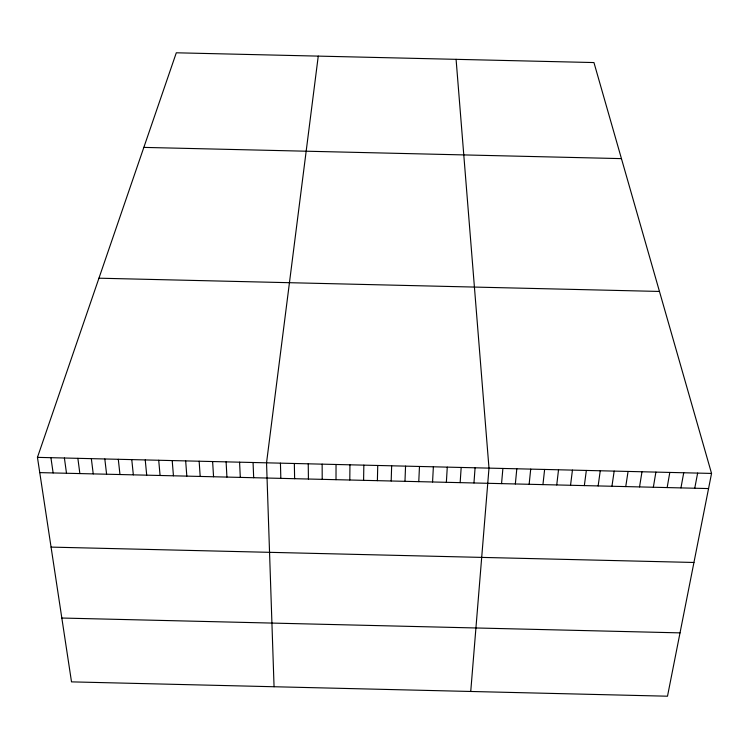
<?xml version="1.0" encoding="UTF-8"?>
<svg xmlns="http://www.w3.org/2000/svg" width="749" height="749" viewBox="0 0 749 749"><rect width="100%" height="100%" fill="white"/><g stroke="black" fill="none" stroke-linecap="round" stroke-linejoin="round"><path stroke-width="1.12" d="M336.011 479.678L336.039 464.483M349.802 480.006L349.942 464.811M363.593 480.334L363.845 465.148M377.384 480.671L377.749 465.475M391.184 480.998L391.652 465.803M404.975 481.326L405.555 466.14M418.775 481.654L419.468 466.468M432.566 481.981L433.371 466.796M446.367 482.309L447.275 467.133M460.158 482.637L461.178 467.46M473.958 482.965L475.081 467.797M470.737 691.467L488.994 468.125L456.085 59.34M501.549 483.629L502.897 468.453M515.349 483.957L516.81 468.79M529.14 484.285L530.713 469.117M542.941 484.612L544.626 469.445M556.741 484.94L558.529 469.782M570.541 485.268L572.442 470.11M318.259 56.119L266.541 462.826L274.059 686.739M584.342 485.595L586.345 470.447M598.142 485.932L600.258 470.775M611.942 486.26L614.171 471.102M625.743 486.588L628.074 471.439M639.543 486.916L641.987 471.767M653.343 487.243L655.899 472.095M667.153 487.571L669.812 472.432M680.953 487.899L683.725 472.759M694.754 488.226L697.637 473.096M711.55 473.424L667.499 696.205L71.511 681.871L37.45 457.367L176.305 52.795L593.948 62.56L711.55 473.424L37.45 457.367M143.836 147.394L621.436 158.619M98.943 278.197L659.457 291.445M39.763 472.619L708.554 488.563M51.063 547.107L693.939 562.471M61.821 618.037L680.026 632.868M50.923 457.695L53.132 472.937M64.395 458.014L66.502 473.256M77.868 458.332L79.862 473.574M91.341 458.65L93.232 473.892M104.813 458.978L106.601 474.211M118.295 459.296L119.971 474.529M131.768 459.614L133.341 474.847M145.24 459.933L146.71 475.166M158.713 460.261L160.08 475.484M172.195 460.579L173.45 475.802M185.668 460.897L186.819 476.121M199.15 461.225L200.189 476.448M212.622 461.543L213.559 476.767M226.104 461.861L226.928 477.085M239.577 462.18L240.307 477.403M253.059 462.507L253.677 477.722M280.435 463.154L280.838 478.368M294.338 463.491L294.629 478.695M308.242 463.818L308.419 479.023M322.145 464.146L322.21 479.351"/></g></svg>
